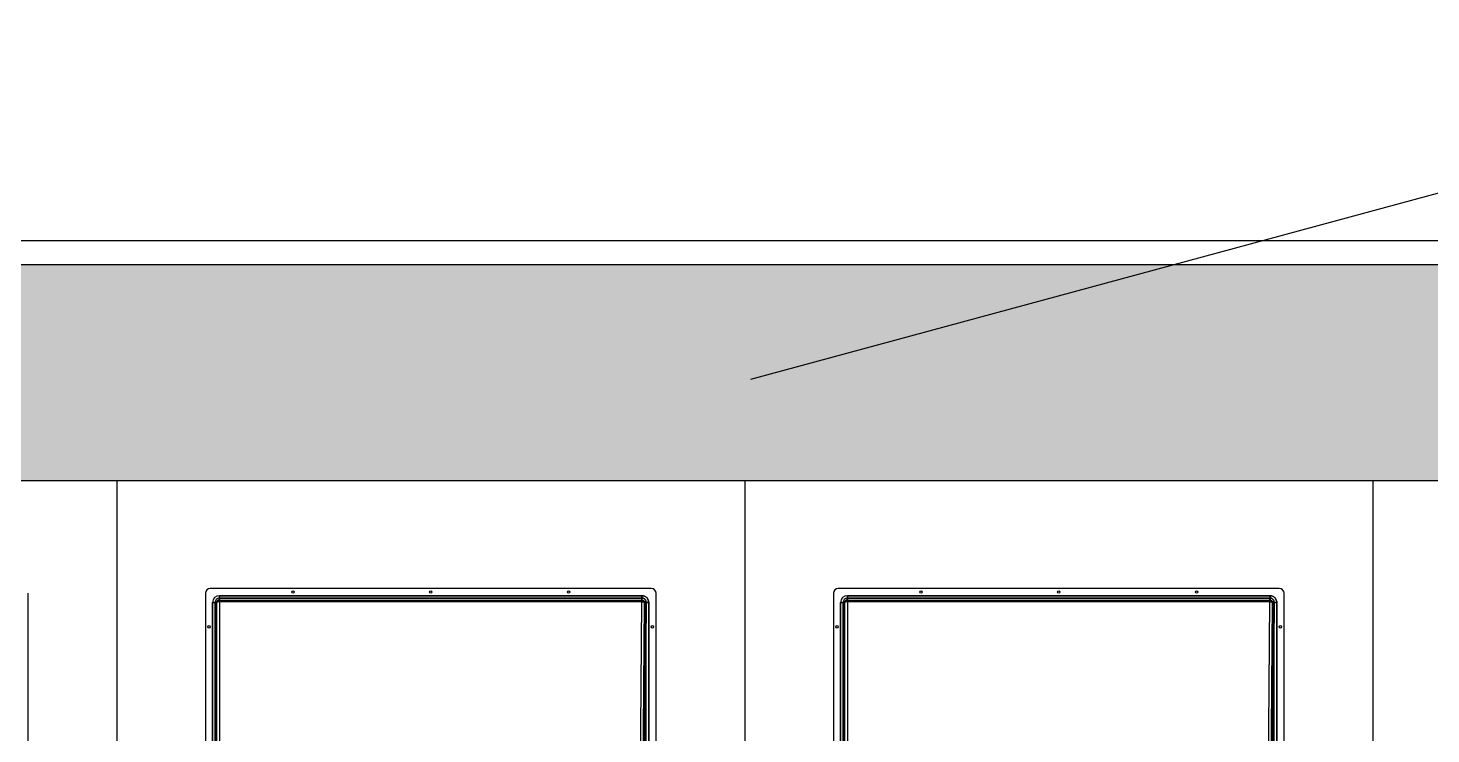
# Model space of a CAD drawing. Extents: x -36.1 to 57, y 1.4 to 46.9.
# Drawn here: x 32.186 to 35.113, y 5.521 to 6.995 of the extents above; entities that cross this region are included whole.
import ezdxf

# ---------------------------------------------------------------- set-up
doc = ezdxf.new("R2010")
doc.units = 0
doc.header["$LTSCALE"] = 0.02
for name, color, linetype in [('A-HACHU', 250, 'CONTINUOUS'), ('CARENAGEM', 1, 'CONTINUOUS'), ('COTAS', 6, 'CONTINUOUS'), ('DIVISORIA', 5, 'CONTINUOUS'), ('PAREDES', 7, 'CONTINUOUS')]:
    doc.layers.add(name, color=color, linetype=linetype)

msp = doc.modelspace()

# ---------------------------------------------------------------- hatches: boundary and pattern name
at = {"layer": 'A-HACHU'}
h = msp.add_hatch(dxfattribs=at)
h.set_pattern_fill('HONEY', color=256, scale=0.02, angle=0.01, style=0)
h.paths.add_polyline_path([(26.8311, 6.5005), (26.8311, 3.9659), (27.1311, 3.7356), (27.1311, 6.0505), (37.6119, 6.0505), (37.6119, 3.6505), (37.9119, 3.6505), (37.9119, 6.5005)])

# ---------------------------------------------------------------- linework, layer by layer
at = {"layer": 'CARENAGEM', "linetype": 'Continuous'}
for p, q in [((33.4865, 5.8248), (32.5665, 5.8248)), ((33.4865, 5.8248), (32.5665, 5.8248)), ((32.5665, 5.8248), (32.5665, 5.8248)), ((33.4865, 5.8248), (33.4865, 5.8248)), ((34.7966, 5.8248), (33.8766, 5.8248)), ((34.7966, 5.8248), (33.8766, 5.8248)), ((33.8766, 5.8248), (33.8766, 5.8248)), ((34.7966, 5.8248), (34.7966, 5.8248)), ((32.1864, 3.7948), (32.1864, 5.8148)), ((32.1864, 3.7948), (32.1864, 5.8148)), ((32.1864, 5.8148), (32.1864, 5.8148)), ((32.5565, 5.8148), (32.5565, 3.7948)), ((32.5565, 5.8148), (32.5565, 3.7948)), ((32.5565, 5.8148), (32.5565, 5.8148)), ((32.5715, 5.7958), (32.5715, 3.8138)), ((32.5715, 3.8138), (32.5715, 5.7958)), ((32.5765, 5.7958), (32.5715, 5.7958)), ((32.5715, 5.7958), (32.5805, 5.7958)), ((32.5765, 5.7958), (32.5765, 3.8138)), ((32.5765, 3.8138), (32.5765, 5.7958)), ((32.5765, 5.7958), (32.5765, 5.7958)), ((32.5805, 3.8138), (32.5805, 5.7958)), ((32.5805, 3.8138), (32.5805, 5.7958)), ((32.5805, 5.7958), (32.5805, 5.7958)), ((33.4672, 5.8098), (32.5855, 5.8098)), ((32.5855, 5.8098), (33.4672, 5.8098)), ((32.5855, 5.8048), (32.5855, 5.8098)), ((32.5855, 5.8098), (32.5855, 5.8008)), ((33.4672, 5.8048), (32.5855, 5.8048)), ((32.5855, 5.8048), (33.4669, 5.8048)), ((32.5855, 5.8048), (32.5855, 5.8048)), ((32.5855, 5.7984), (32.5855, 5.8048)), ((32.5855, 5.8008), (33.4672, 5.8008)), ((32.5855, 5.8008), (33.4669, 5.8008)), ((32.5855, 5.8008), (32.5855, 5.8008)), ((32.5855, 5.7972), (32.5855, 5.8008)), ((32.5855, 5.7984), (32.5855, 3.8111)), ((33.4669, 5.7984), (32.5855, 5.7984)), ((32.5855, 5.7972), (32.5855, 3.8123)), ((33.4669, 5.7972), (32.5855, 5.7972)), ((33.4669, 5.8048), (33.4672, 5.8048)), ((33.4669, 5.7984), (33.4669, 5.8048)), ((33.4669, 5.8008), (33.4672, 5.8008)), ((33.4669, 5.7972), (33.4669, 5.8008)), ((33.4672, 5.8048), (33.4672, 5.8098)), ((33.4672, 5.8098), (33.4672, 5.8008)), ((33.4722, 5.7958), (33.4719, 5.7958)), ((33.4722, 5.7958), (33.4722, 3.8138)), ((33.4722, 5.7958), (33.4812, 5.7958)), ((33.4762, 5.7958), (33.4759, 5.7958)), ((33.4762, 3.8138), (33.4762, 5.7958)), ((33.4812, 5.7958), (33.4762, 5.7958)), ((33.4812, 3.8138), (33.4812, 5.7958)), ((33.4812, 5.7958), (33.4812, 3.8138)), ((33.4965, 3.7948), (33.4965, 5.8148)), ((33.4965, 3.7948), (33.4965, 5.8148)), ((33.4965, 5.8148), (33.4965, 5.8148)), ((33.8666, 5.8148), (33.8666, 3.7948)), ((33.8666, 5.8148), (33.8666, 3.7948)), ((33.8666, 5.8148), (33.8666, 5.8148)), ((33.8816, 5.7958), (33.8816, 3.8138)), ((33.8816, 3.8138), (33.8816, 5.7958)), ((33.8866, 5.7958), (33.8816, 5.7958)), ((33.8816, 5.7958), (33.8906, 5.7958)), ((33.8866, 5.7958), (33.8866, 3.8138)), ((33.8866, 3.8138), (33.8866, 5.7958)), ((33.8866, 5.7958), (33.8866, 5.7958)), ((33.8906, 3.8138), (33.8906, 5.7958)), ((33.8906, 3.8138), (33.8906, 5.7958)), ((33.8906, 5.7958), (33.8906, 5.7958)), ((34.7773, 5.8098), (33.8956, 5.8098)), ((33.8956, 5.8098), (34.7773, 5.8098)), ((33.8956, 5.8048), (33.8956, 5.8098)), ((33.8956, 5.8098), (33.8956, 5.8008)), ((34.7773, 5.8048), (33.8956, 5.8048)), ((33.8956, 5.8048), (34.777, 5.8048)), ((33.8956, 5.8048), (33.8956, 5.8048)), ((33.8956, 5.7984), (33.8956, 5.8048)), ((33.8956, 5.8008), (34.7773, 5.8008)), ((33.8956, 5.8008), (34.777, 5.8008)), ((33.8956, 5.8008), (33.8956, 5.8008)), ((33.8956, 5.7972), (33.8956, 5.8008)), ((33.8956, 5.7984), (33.8956, 3.8111)), ((34.777, 5.7984), (33.8956, 5.7984)), ((33.8956, 5.7972), (33.8956, 3.8123)), ((34.777, 5.7972), (33.8956, 5.7972)), ((34.777, 5.8048), (34.7773, 5.8048)), ((34.777, 5.7984), (34.777, 5.8048)), ((34.777, 5.8008), (34.7773, 5.8008)), ((34.777, 5.7972), (34.777, 5.8008)), ((34.7773, 5.8048), (34.7773, 5.8098)), ((34.7773, 5.8098), (34.7773, 5.8008)), ((34.7823, 5.7958), (34.782, 5.7958)), ((34.7823, 5.7958), (34.7823, 3.8138)), ((34.7823, 5.7958), (34.7913, 5.7958)), ((34.7863, 5.7958), (34.786, 5.7958)), ((34.7863, 3.8138), (34.7863, 5.7958)), ((34.7913, 5.7958), (34.7863, 5.7958)), ((34.7913, 3.8138), (34.7913, 5.7958)), ((34.7913, 5.7958), (34.7913, 3.8138)), ((34.8066, 3.7948), (34.8066, 5.8148)), ((34.8066, 3.7948), (34.8066, 5.8148)), ((34.8066, 5.8148), (34.8066, 5.8148))]:
    msp.add_line(p, q, dxfattribs=at)
at = {"layer": 'CARENAGEM', "linetype": 'Continuous', "flags": 128}
for points in [[(32.5855, 5.7984), (32.5841, 5.7984), (32.5828, 5.7983), (32.5815, 5.7981), (32.5803, 5.7979), (32.5792, 5.7976), (32.5783, 5.7973), (32.5775, 5.797), (32.577, 5.7966), (32.5767, 5.7962), (32.5765, 5.7958)], [(32.5855, 5.7972), (32.5846, 5.7972), (32.5836, 5.7971), (32.5828, 5.797), (32.582, 5.7968), (32.5814, 5.7966), (32.5809, 5.7963), (32.5806, 5.7961), (32.5805, 5.7958)], [(33.4669, 3.8111), (33.466, 3.8992), (33.4652, 3.9878), (33.4645, 4.0771), (33.4639, 4.1669), (33.4633, 4.2572), (33.4628, 4.3478), (33.4625, 4.4388), (33.4622, 4.5301), (33.4619, 4.6215), (33.4618, 4.7131), (33.4618, 4.8048), (33.4618, 4.8964), (33.4619, 4.988), (33.4622, 5.0795), (33.4625, 5.1707), (33.4628, 5.2617), (33.4633, 5.3524), (33.4639, 5.4426), (33.4645, 5.5324), (33.4652, 5.6217), (33.466, 5.7104), (33.4669, 5.7984)], [(33.4669, 3.8123), (33.466, 3.9002), (33.4652, 3.9888), (33.4645, 4.078), (33.4639, 4.1677), (33.4633, 4.2578), (33.4628, 4.3484), (33.4625, 4.4393), (33.4622, 4.5304), (33.4619, 4.6217), (33.4618, 4.7132), (33.4618, 4.8048), (33.4618, 4.8963), (33.4619, 4.9878), (33.4622, 5.0791), (33.4625, 5.1703), (33.4628, 5.2612), (33.4633, 5.3517), (33.4639, 5.4419), (33.4645, 5.5316), (33.4652, 5.6207), (33.466, 5.7093), (33.4669, 5.7972)], [(33.4719, 5.7958), (33.471, 5.708), (33.4702, 5.6195), (33.4695, 5.5305), (33.4689, 5.4409), (33.4683, 5.3509), (33.4678, 5.2605), (33.4675, 5.1698), (33.4672, 5.0787), (33.4669, 4.9875), (33.4668, 4.8962), (33.4668, 4.8048), (33.4668, 4.7134), (33.4669, 4.622), (33.4672, 4.5308), (33.4675, 4.4398), (33.4678, 4.349), (33.4683, 4.2586), (33.4689, 4.1686), (33.4695, 4.079), (33.4702, 3.99), (33.471, 3.9016), (33.4719, 3.8138)], [(33.4669, 5.8048), (33.4683, 5.8047), (33.4697, 5.8043), (33.471, 5.8038), (33.4722, 5.8031), (33.4733, 5.8021), (33.4742, 5.8011), (33.4749, 5.7999), (33.4755, 5.7986), (33.4758, 5.7972), (33.4759, 5.7958)], [(33.4669, 5.8008), (33.4679, 5.8007), (33.4688, 5.8004), (33.4697, 5.7999), (33.4705, 5.7993), (33.4711, 5.7985), (33.4715, 5.7977), (33.4718, 5.7967), (33.4719, 5.7958)], [(33.4669, 5.7984), (33.4683, 5.7984), (33.4697, 5.7982), (33.4709, 5.7981), (33.4721, 5.7979), (33.4732, 5.7976), (33.4741, 5.7973), (33.4749, 5.7969), (33.4754, 5.7966), (33.4758, 5.7962), (33.4759, 5.7958)], [(33.4669, 5.7972), (33.4679, 5.7972), (33.4688, 5.7971), (33.4697, 5.797), (33.4704, 5.7968), (33.471, 5.7966), (33.4715, 5.7963), (33.4718, 5.796), (33.4719, 5.7958)], [(33.4812, 5.7958), (33.4811, 5.7975), (33.4808, 5.7991), (33.4803, 5.8007), (33.4796, 5.8023), (33.4788, 5.8037), (33.4777, 5.8051), (33.4765, 5.8062), (33.4752, 5.8073), (33.4737, 5.8082), (33.4722, 5.8089), (33.4706, 5.8094), (33.4689, 5.8097), (33.4672, 5.8098)], [(33.4672, 5.8098), (33.4689, 5.8097), (33.4706, 5.8094), (33.4722, 5.8089), (33.4737, 5.8082), (33.4752, 5.8073), (33.4765, 5.8062), (33.4777, 5.8051), (33.4788, 5.8037), (33.4796, 5.8023), (33.4803, 5.8007), (33.4808, 5.7991), (33.4811, 5.7975), (33.4812, 5.7958)], [(33.4762, 5.7958), (33.4761, 5.7972), (33.4758, 5.7986), (33.4753, 5.7999), (33.4745, 5.8011), (33.4736, 5.8021), (33.4725, 5.8031), (33.4713, 5.8038), (33.47, 5.8043), (33.4686, 5.8047), (33.4672, 5.8048)], [(33.4672, 5.8008), (33.4682, 5.8007), (33.4691, 5.8004), (33.47, 5.7999), (33.4708, 5.7993), (33.4714, 5.7985), (33.4719, 5.7977), (33.4721, 5.7967), (33.4722, 5.7958)], [(33.4759, 5.7958), (33.475, 5.708), (33.4742, 5.6195), (33.4735, 5.5305), (33.4729, 5.4409), (33.4723, 5.3509), (33.4718, 5.2605), (33.4714, 5.1698), (33.4711, 5.0787), (33.4709, 4.9875), (33.4708, 4.8962), (33.4708, 4.8048), (33.4708, 4.7134), (33.4709, 4.622), (33.4711, 4.5308), (33.4714, 4.4398), (33.4718, 4.349), (33.4723, 4.2586), (33.4729, 4.1686), (33.4735, 4.079), (33.4742, 3.99), (33.475, 3.9016), (33.4759, 3.8138)], [(33.8956, 5.7984), (33.8942, 5.7984), (33.8929, 5.7983), (33.8916, 5.7981), (33.8903, 5.7979), (33.8893, 5.7976), (33.8884, 5.7973), (33.8876, 5.797), (33.8871, 5.7966), (33.8867, 5.7962), (33.8866, 5.7958)], [(33.8956, 5.7972), (33.8947, 5.7972), (33.8937, 5.7971), (33.8929, 5.797), (33.8921, 5.7968), (33.8915, 5.7966), (33.891, 5.7963), (33.8907, 5.7961), (33.8906, 5.7958)], [(34.777, 3.8111), (34.7761, 3.8992), (34.7753, 3.9878), (34.7746, 4.0771), (34.774, 4.1669), (34.7734, 4.2572), (34.7729, 4.3478), (34.7725, 4.4388), (34.7722, 4.5301), (34.772, 4.6215), (34.7719, 4.7131), (34.7719, 4.8048), (34.7719, 4.8964), (34.772, 4.988), (34.7722, 5.0795), (34.7725, 5.1707), (34.7729, 5.2617), (34.7734, 5.3524), (34.774, 5.4426), (34.7746, 5.5324), (34.7753, 5.6217), (34.7761, 5.7104), (34.777, 5.7984)], [(34.777, 3.8123), (34.7761, 3.9002), (34.7753, 3.9888), (34.7746, 4.078), (34.774, 4.1677), (34.7734, 4.2578), (34.7729, 4.3484), (34.7725, 4.4393), (34.7722, 4.5304), (34.772, 4.6217), (34.7719, 4.7132), (34.7719, 4.8048), (34.7719, 4.8963), (34.772, 4.9878), (34.7722, 5.0791), (34.7725, 5.1703), (34.7729, 5.2612), (34.7734, 5.3517), (34.774, 5.4419), (34.7746, 5.5316), (34.7753, 5.6207), (34.7761, 5.7093), (34.777, 5.7972)], [(34.782, 5.7958), (34.7811, 5.708), (34.7803, 5.6195), (34.7796, 5.5305), (34.779, 5.4409), (34.7784, 5.3509), (34.7779, 5.2605), (34.7775, 5.1698), (34.7772, 5.0787), (34.777, 4.9875), (34.7769, 4.8962), (34.7769, 4.8048), (34.7769, 4.7134), (34.777, 4.622), (34.7772, 4.5308), (34.7775, 4.4398), (34.7779, 4.349), (34.7784, 4.2586), (34.779, 4.1686), (34.7796, 4.079), (34.7803, 3.99), (34.7811, 3.9016), (34.782, 3.8138)], [(34.777, 5.8048), (34.7784, 5.8047), (34.7798, 5.8043), (34.7811, 5.8038), (34.7823, 5.8031), (34.7834, 5.8021), (34.7843, 5.8011), (34.785, 5.7999), (34.7856, 5.7986), (34.7859, 5.7972), (34.786, 5.7958)], [(34.777, 5.8008), (34.778, 5.8007), (34.7789, 5.8004), (34.7798, 5.7999), (34.7806, 5.7993), (34.7812, 5.7985), (34.7816, 5.7977), (34.7819, 5.7967), (34.782, 5.7958)], [(34.777, 5.7984), (34.7784, 5.7984), (34.7797, 5.7982), (34.781, 5.7981), (34.7822, 5.7979), (34.7833, 5.7976), (34.7842, 5.7973), (34.7849, 5.7969), (34.7855, 5.7966), (34.7859, 5.7962), (34.786, 5.7958)], [(34.777, 5.7972), (34.778, 5.7972), (34.7789, 5.7971), (34.7798, 5.797), (34.7805, 5.7968), (34.7811, 5.7966), (34.7816, 5.7963), (34.7819, 5.796), (34.782, 5.7958)], [(34.7913, 5.7958), (34.7912, 5.7975), (34.7909, 5.7991), (34.7904, 5.8007), (34.7897, 5.8023), (34.7888, 5.8037), (34.7878, 5.8051), (34.7866, 5.8062), (34.7853, 5.8073), (34.7838, 5.8082), (34.7823, 5.8089), (34.7807, 5.8094), (34.779, 5.8097), (34.7773, 5.8098)], [(34.7773, 5.8098), (34.779, 5.8097), (34.7807, 5.8094), (34.7823, 5.8089), (34.7838, 5.8082), (34.7853, 5.8073), (34.7866, 5.8062), (34.7878, 5.8051), (34.7888, 5.8037), (34.7897, 5.8023), (34.7904, 5.8007), (34.7909, 5.7991), (34.7912, 5.7975), (34.7913, 5.7958)], [(34.7863, 5.7958), (34.7862, 5.7972), (34.7859, 5.7986), (34.7853, 5.7999), (34.7846, 5.8011), (34.7837, 5.8021), (34.7826, 5.8031), (34.7814, 5.8038), (34.7801, 5.8043), (34.7787, 5.8047), (34.7773, 5.8048)], [(34.7773, 5.8008), (34.7783, 5.8007), (34.7792, 5.8004), (34.7801, 5.7999), (34.7809, 5.7993), (34.7815, 5.7985), (34.7819, 5.7977), (34.7822, 5.7967), (34.7823, 5.7958)], [(34.786, 5.7958), (34.7851, 5.708), (34.7843, 5.6195), (34.7836, 5.5305), (34.783, 5.4409), (34.7824, 5.3509), (34.7819, 5.2605), (34.7815, 5.1698), (34.7812, 5.0787), (34.781, 4.9875), (34.7809, 4.8962), (34.7809, 4.8048), (34.7809, 4.7134), (34.781, 4.622), (34.7812, 4.5308), (34.7815, 4.4398), (34.7819, 4.349), (34.7824, 4.2586), (34.783, 4.1686), (34.7836, 4.079), (34.7843, 3.99), (34.7851, 3.9016), (34.786, 3.8138)]]:
    msp.add_lwpolyline(points, dxfattribs=at)
at = {"layer": 'CARENAGEM', "linetype": 'Continuous'}
for centre in [(32.739, 5.8173), (32.739, 5.8173), (33.0265, 5.8173), (33.0265, 5.8173), (33.314, 5.8173), (33.314, 5.8173), (34.0491, 5.8173), (34.0491, 5.8173), (34.3366, 5.8173), (34.3366, 5.8173), (34.6241, 5.8173), (34.6241, 5.8173), (32.564, 5.7448), (32.564, 5.7448), (33.489, 5.7448), (33.489, 5.7448), (33.8741, 5.7448), (33.8741, 5.7448), (34.7991, 5.7448), (34.7991, 5.7448)]:
    msp.add_circle(centre, 0.0025, dxfattribs=at)
for centre, radius, start, end in [((32.5665, 5.8148), 0.01, 90, 180), ((32.5665, 5.8148), 0.01, 90, 180), ((33.4865, 5.8148), 0.01, 0, 90), ((33.4865, 5.8148), 0.01, 0, 90), ((33.8766, 5.8148), 0.01, 90, 180), ((33.8766, 5.8148), 0.01, 90, 180), ((34.7966, 5.8148), 0.01, 0, 90), ((34.7966, 5.8148), 0.01, 0, 90), ((32.5855, 5.7958), 0.014, 90, 180), ((32.5855, 5.7958), 0.014, 90, 180), ((32.5855, 5.7958), 0.009, 90, 180), ((32.5855, 5.7958), 0.009, 90, 180), ((32.5855, 5.7958), 0.005, 90, 180), ((32.5855, 5.7958), 0.005, 90, 180), ((33.8956, 5.7958), 0.014, 90, 180), ((33.8956, 5.7958), 0.014, 90, 180), ((33.8956, 5.7958), 0.009, 90, 180), ((33.8956, 5.7958), 0.009, 90, 180), ((33.8956, 5.7958), 0.005, 90, 180), ((33.8956, 5.7958), 0.005, 90, 180)]:
    msp.add_arc(centre, radius, start, end, dxfattribs=at)
at = {"layer": 'COTAS'}
msp.add_line((36.4001, 6.9946), (33.6935, 6.2607), dxfattribs=at)
at = {"layer": 'DIVISORIA', "linetype": 'Continuous'}
for p, q in [((27.1311, 6.0505), (37.6119, 6.0505)), ((32.3715, 6.0505), (32.3715, 3.6505)), ((33.6816, 6.0505), (33.6816, 3.6505)), ((34.9917, 6.0505), (34.9917, 3.6505))]:
    msp.add_line(p, q, dxfattribs=at)
at = {"layer": 'PAREDES'}
for p, q in [((37.9119, 6.5505), (25.9039, 6.5505)), ((37.9119, 6.5005), (25.9039, 6.5005))]:
    msp.add_line(p, q, dxfattribs=at)

doc.saveas('drawing.dxf')
